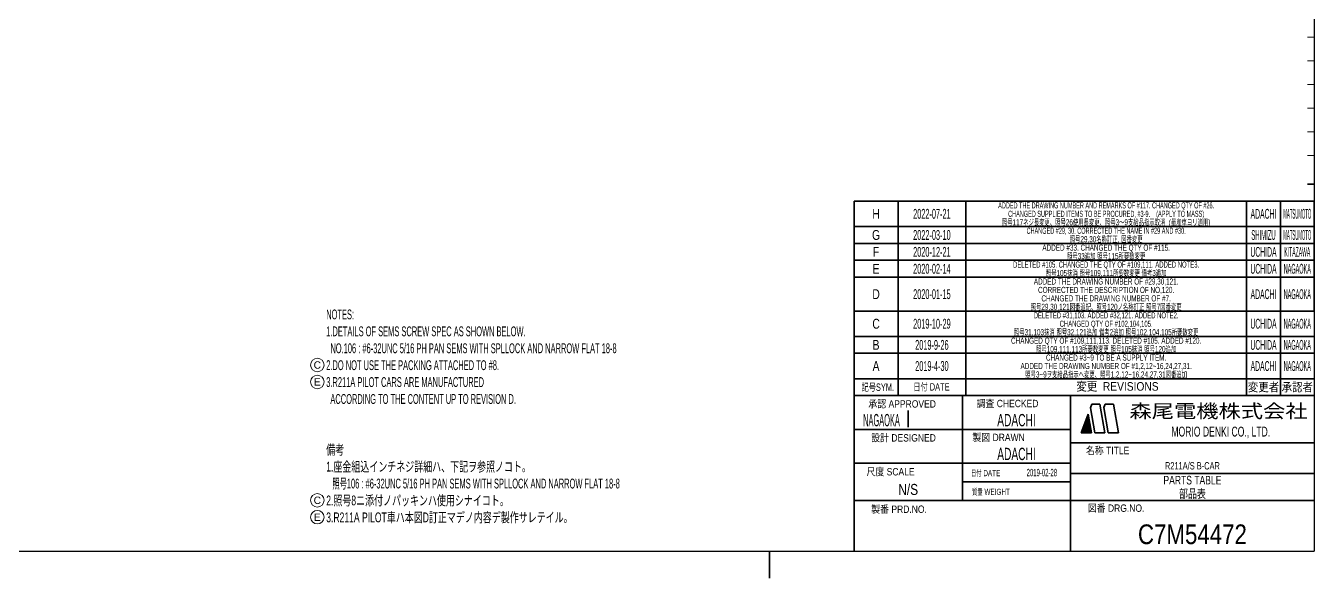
# Model space of a CAD drawing. Header units: millimetres. Extents: x 7 to 587, y 2 to 418.
# Drawn here: x 206.2 to 587, y 2 to 165.4 of the extents above; entities that cross this region are included whole.
import ezdxf
from ezdxf.enums import TextEntityAlignment as Align

# ---------------------------------------------------------------- set-up
doc = ezdxf.new("R2010")
doc.units = ezdxf.units.MM
for name, color, linetype in [('GR1_05', 7, 'Continuous'), ('図面枠C7M', 7, 'Continuous'), ('表題、部品表_01', 7, 'Continuous')]:
    doc.layers.add(name, color=color, linetype=linetype)
doc.styles.add('HG丸ｺﾞｼｯｸM-PRO', font='')
doc.styles.get('HG丸ｺﾞｼｯｸM-PRO').set_extended_font_data('HG丸ｺﾞｼｯｸM-PRO')

# ---------------------------------------------------------------- blocks, each defined once
blk = doc.blocks.new('BLKF026')
at = {"layer": '図面枠C7M', "color": 4, "linetype": 'Continuous', "lineweight": 13}
for p, q in [((519.506831, 48.749879), (520.3333, 49.576349)), ((519.58776, 48.97223), (520.312102, 49.696572)), ((519.668689, 49.19458), (520.290903, 49.816794)), ((519.749617, 49.41693), (520.269705, 49.937017)), ((519.830546, 49.63928), (520.248506, 50.05724)), ((519.911475, 49.861631), (520.227307, 50.177463)), ((519.992404, 50.083981), (520.206109, 50.297686)), ((520.073333, 50.306331), (520.18491, 50.417909)), ((520.154262, 50.528681), (520.163712, 50.538131)), ((518.157871, 44.996757), (520.693675, 47.532561)), ((518.211969, 45.192276), (520.672477, 47.652784)), ((518.292898, 45.414626), (520.651278, 47.773006)), ((518.299292, 44.996757), (520.714874, 47.412338)), ((518.373827, 45.636976), (520.63008, 47.893229)), ((518.440714, 44.996757), (520.736072, 47.292115)), ((518.454756, 45.859327), (520.608881, 48.013452)), ((518.535684, 46.081677), (520.587682, 48.133675)), ((518.582135, 44.996757), (520.757271, 47.171892)), ((518.616613, 46.304027), (520.566484, 48.253898)), ((518.697542, 46.526377), (520.545285, 48.374121)), ((518.723556, 44.996757), (520.778469, 47.051669)), ((518.778471, 46.748727), (520.524087, 48.494343)), ((518.8594, 46.971078), (520.502888, 48.614566)), ((518.864978, 44.996757), (520.799668, 46.931447)), ((518.940329, 47.193428), (520.48169, 48.734789)), ((519.006399, 44.996757), (520.820866, 46.811224)), ((519.021258, 47.415778), (520.460491, 48.855012)), ((519.102186, 47.638128), (520.439293, 48.975235)), ((519.147821, 44.996757), (520.842065, 46.691001)), ((519.183115, 47.860479), (520.418094, 49.095457)), ((519.264044, 48.082829), (520.396896, 49.21568)), ((519.289242, 44.996757), (520.863263, 46.570778)), ((519.344973, 48.305179), (520.375697, 49.335903)), ((519.425902, 48.527529), (520.354499, 49.456126)), ((519.430663, 44.996757), (520.884462, 46.450555)), ((519.572085, 44.996757), (520.90566, 46.330332)), ((519.713506, 44.996757), (520.926859, 46.21011)), ((519.854927, 44.996757), (520.948057, 46.089887)), ((519.996349, 44.996757), (520.969256, 45.969664)), ((520.13777, 44.996757), (520.990455, 45.849441)), ((520.279191, 44.996757), (521.011653, 45.729218)), ((520.420613, 44.996757), (521.032852, 45.608995)), ((520.562034, 44.996757), (521.05405, 45.488773)), ((520.703455, 44.996757), (521.075249, 45.36855)), ((520.844877, 44.996757), (521.096447, 45.248327)), ((520.986298, 44.996757), (521.117646, 45.128104)), ((521.12772, 44.996757), (521.138844, 45.007881))]:
    blk.add_line(p, q, dxfattribs=at)
blk = doc.blocks.new('BLKF023')
at = {"layer": '図面枠C7M', "color": 2, "linetype": 'Continuous', "lineweight": 25}
for p in [(587, 410), (7, 10)]:
    blk.add_line(p, (587, 10), dxfattribs=at)
at = {"layer": '図面枠C7M', "color": 4, "linetype": 'Continuous', "lineweight": 13}
for p, q in [((585, 162), (587, 162)), ((585, 155), (587, 155)), ((585, 148), (587, 148)), ((585, 141), (587, 141)), ((585, 134), (587, 134)), ((585, 127), (587, 127))]:
    blk.add_line(p, q, dxfattribs=at)
at = {"layer": '図面枠C7M', "color": 3, "linetype": 'Continuous', "lineweight": 35}
for p, q in [((587, 118.5), (585, 118.5)), ((587, 113.5), (585, 113.5)), ((587, 106), (585, 106)), ((587, 101), (585, 101)), ((587, 96), (585, 96)), ((451, 81), (587, 81)), ((451, 81), (451, 10)), ((464, 56), (464, 81)), ((484, 56), (484, 81)), ((567, 56), (567, 81)), ((577, 56), (577, 81)), ((451, 73.5), (587, 73.5)), ((451, 68.5), (587, 68.5)), ((451, 61), (587, 61)), ((451, 56), (587, 56)), ((483, 56), (483, 25)), ((515, 56), (515, 10)), ((520.84, 52.4), (521.23, 53.5)), ((521.23, 53.5), (523.64, 53.5)), ((525.14, 45), (523.64, 53.5)), ((525.18, 53.5), (524.82, 52.51)), ((525.18, 53.5), (527.64, 53.5)), ((529.14, 45), (527.64, 53.5)), ((467.01, 51.56), (467.01, 46.69)), ((518.14, 45), (520.16, 50.55)), ((521.14, 45), (520.16, 50.55)), ((522.14, 45), (520.84, 52.4)), ((526.14, 45), (524.82, 52.51)), ((451, 46), (515, 46)), ((515, 42), (587, 42)), ((518.14, 45), (521.14, 45)), ((522.14, 45), (525.14, 45)), ((526.14, 45), (529.14, 45)), ((451, 36), (515, 36)), ((483, 30.5), (515, 30.5)), ((515, 33), (587, 33)), ((451, 25), (587, 25)), ((426, 2), (426, 10))]:
    blk.add_line(p, q, dxfattribs=at)
at = {"layer": '図面枠C7M', "color": 4, "linetype": 'Continuous', "lineweight": 13}
blk.add_blockref('BLKF026', (0, 0), dxfattribs=at)
at = {"layer": '図面枠C7M', "color": 4, "linetype": 'Continuous', "lineweight": 13, "style": 'HG丸ｺﾞｼｯｸM-PRO'}
for s, height, width, p in [('記号SYM.', 2.182, 0.69227, (458.03, 58.49)), ('日付 DATE', 2.182, 0.692507, (473.87, 58.58)), ('変更  REVISIONS', 2.5455, 0.887352, (528.85, 58.72)), ('変更者', 2.545, 0.887717, (572, 58.5)), ('承認者', 2.545, 0.887717, (582, 58.5)), ('承認 APPROVED', 2.1818, 0.863151, (465.21, 53.54)), ('調査 CHECKED', 2.182, 0.863174, (496.34, 53.67)), ('設計 DESIGNED', 2.1818, 0.862613, (465.61, 43.51)), ('製図 DRAWN', 2.182, 0.863099, (493.7, 43.65)), ('名称 TITLE', 2.182, 0.862489, (525.93, 39.77)), ('尺度 SCALE', 2.182, 0.862581, (461.78, 33.49)), ('日付 DATE', 1.818, 0.618255, (489.88, 33.09)), ('質量 WEIGHT', 1.818, 0.618812, (491.46, 27.55)), ('製番 PRD.NO.', 2.182, 0.863299, (464.29, 22.41)), ('図番 DRG.NO.', 2.182, 0.863083, (528.44, 22.73))]:
    blk.add_text(s, height=height, dxfattribs=dict(at, width=width)).set_placement(p, align=Align.MIDDLE_CENTER)
at = {"layer": '図面枠C7M', "color": 2, "linetype": 'Continuous', "lineweight": 25, "style": 'HG丸ｺﾞｼｯｸM-PRO', "width": 1.206081}
blk.add_text('森尾電機株式会社', height=4, dxfattribs=at).set_placement((558.72, 51.43), align=Align.MIDDLE_CENTER)
at = {"layer": '図面枠C7M', "color": 3, "linetype": 'Continuous', "lineweight": 35, "style": 'HG丸ｺﾞｼｯｸM-PRO', "width": 0.652197}
blk.add_text('MORIO DENKI CO., LTD.', height=2.9091, dxfattribs=at).set_placement((559.38, 45.36), align=Align.MIDDLE_CENTER)
blk = doc.blocks.new('BLKF157')
at = {"layer": 'GR1_05', "color": 4, "linetype": 'Continuous', "lineweight": 13}
blk.add_circle((292.37, 65.05), 2, dxfattribs=at)
at = {"layer": 'GR1_05', "color": 4, "linetype": 'Continuous', "lineweight": 13, "style": 'HG丸ｺﾞｼｯｸM-PRO', "width": 1.042931}
blk.add_text('C', height=2.18, dxfattribs=at).set_placement((292.37, 65.05), align=Align.MIDDLE_CENTER)
blk = doc.blocks.new('BLKF158')
at = {"layer": 'GR1_05', "color": 4, "linetype": 'Continuous', "lineweight": 13}
blk.add_circle((292.37, 25.05), 2, dxfattribs=at)
at = {"layer": 'GR1_05', "color": 4, "linetype": 'Continuous', "lineweight": 13, "style": 'HG丸ｺﾞｼｯｸM-PRO', "width": 1.042931}
blk.add_text('C', height=2.18, dxfattribs=at).set_placement((292.37, 25.05), align=Align.MIDDLE_CENTER)
blk = doc.blocks.new('BLKF163')
at = {"layer": '図面枠C7M', "color": 3, "linetype": 'Continuous', "lineweight": 35}
for p, q in [((451, 91), (587, 91)), ((451, 91), (451, 81)), ((464, 91), (464, 81)), ((484, 91), (484, 81)), ((567, 91), (567, 81)), ((577, 91), (577, 81)), ((587, 91), (587, 81)), ((451, 81), (587, 81))]:
    blk.add_line(p, q, dxfattribs=at)
blk = doc.blocks.new('BLKF162')
at = {"layer": '図面枠C7M', "color": 3, "linetype": 'Continuous', "lineweight": 35}
blk.add_blockref('BLKF163', (0, 0), dxfattribs=at)
blk = doc.blocks.new('BLKF169')
at = {"layer": 'GR1_05', "color": 4, "linetype": 'Continuous', "lineweight": 13}
blk.add_circle((292.37, 60.05), 2, dxfattribs=at)
at = {"layer": 'GR1_05', "color": 4, "linetype": 'Continuous', "lineweight": 13, "style": 'HG丸ｺﾞｼｯｸM-PRO', "width": 1.04259}
blk.add_text('E', height=2.18, dxfattribs=at).set_placement((292.37, 60.05), align=Align.MIDDLE_CENTER)
blk = doc.blocks.new('BLKF170')
at = {"layer": 'GR1_05', "color": 4, "linetype": 'Continuous', "lineweight": 13}
blk.add_circle((292.37, 20.05), 2, dxfattribs=at)
at = {"layer": 'GR1_05', "color": 4, "linetype": 'Continuous', "lineweight": 13, "style": 'HG丸ｺﾞｼｯｸM-PRO', "width": 1.04259}
blk.add_text('E', height=2.18, dxfattribs=at).set_placement((292.37, 20.05), align=Align.MIDDLE_CENTER)
blk = doc.blocks.new('BLKF172')
at = {"layer": '図面枠C7M', "color": 3, "linetype": 'Continuous', "lineweight": 35}
for p, q in [((451, 96), (587, 96)), ((451, 96), (451, 91)), ((464, 96), (464, 91)), ((484, 96), (484, 91)), ((567, 96), (567, 91)), ((577, 96), (577, 91)), ((587, 96), (587, 91)), ((451, 91), (587, 91))]:
    blk.add_line(p, q, dxfattribs=at)
blk = doc.blocks.new('BLKF171')
at = {"layer": '図面枠C7M', "color": 3, "linetype": 'Continuous', "lineweight": 35}
blk.add_blockref('BLKF172', (0, 0), dxfattribs=at)
blk = doc.blocks.new('BLKF181')
at = {"layer": '図面枠C7M', "color": 3, "linetype": 'Continuous', "lineweight": 35}
for p, q in [((451, 101), (587, 101)), ((451, 101), (451, 96)), ((464, 101), (464, 96)), ((484, 101), (484, 96)), ((567, 101), (567, 96)), ((577, 101), (577, 96)), ((587, 101), (587, 96)), ((451, 96), (587, 96))]:
    blk.add_line(p, q, dxfattribs=at)
blk = doc.blocks.new('BLKF180')
at = {"layer": '図面枠C7M', "color": 3, "linetype": 'Continuous', "lineweight": 35}
blk.add_blockref('BLKF181', (0, 0), dxfattribs=at)
at = {"layer": '図面枠C7M', "color": 4, "linetype": 'Continuous', "lineweight": 13, "style": 'HG丸ｺﾞｼｯｸM-PRO'}
for s, height, width, p in [('F', 2.91, 0.783156, (457.5, 98.5)), ('2020-12-21', 2.909, 0.488281, (474, 98.5)), ('ADDED #33. CHANGED THE QTY OF #115.', 1.8182, 0.618374, (525.5, 99.75)), ('UCHIDA', 2.909, 0.415827, (572, 98.5)), ('KITAZAWA', 2.909, 0.308644, (582, 98.5))]:
    blk.add_text(s, height=height, dxfattribs=dict(at, width=width)).set_placement(p, align=Align.MIDDLE_CENTER)
blk = doc.blocks.new('BLKF185')
at = {"layer": '図面枠C7M', "color": 3, "linetype": 'Continuous', "lineweight": 35}
for p, q in [((451, 106), (587, 106)), ((451, 106), (451, 101)), ((464, 106), (464, 101)), ((484, 106), (484, 101)), ((567, 106), (567, 101)), ((577, 106), (577, 101)), ((587, 106), (587, 101)), ((451, 101), (587, 101))]:
    blk.add_line(p, q, dxfattribs=at)
blk = doc.blocks.new('BLKF184')
at = {"layer": '図面枠C7M', "color": 3, "linetype": 'Continuous', "lineweight": 35}
blk.add_blockref('BLKF185', (0, 0), dxfattribs=at)
at = {"layer": '図面枠C7M', "color": 4, "linetype": 'Continuous', "lineweight": 13, "style": 'HG丸ｺﾞｼｯｸM-PRO'}
for s, height, width, p in [('G', 2.91, 0.783387, (457.5, 103.5)), ('2022-03-10', 2.909, 0.488281, (474, 103.5)), ('CHANGED #29, 30. CORRECTED THE NAME IN #29 AND #30.', 1.8182, 0.537609, (525.5, 104.75)), ('SHIMIZU', 2.909, 0.359252, (572, 103.5)), ('MATSUMOTO', 2.909, 0.26157, (582, 103.5))]:
    blk.add_text(s, height=height, dxfattribs=dict(at, width=width)).set_placement(p, align=Align.MIDDLE_CENTER)
blk = doc.blocks.new('BLKF200')
at = {"layer": '図面枠C7M', "color": 3, "linetype": 'Continuous', "lineweight": 35}
for p, q in [((451, 113.5), (587, 113.5)), ((451, 113.5), (451, 106)), ((464, 113.5), (464, 106)), ((484, 113.5), (484, 106)), ((567, 113.5), (567, 106)), ((577, 113.5), (577, 106)), ((587, 113.5), (587, 106)), ((451, 106), (587, 106))]:
    blk.add_line(p, q, dxfattribs=at)
blk = doc.blocks.new('BLKF199')
at = {"layer": '図面枠C7M', "color": 3, "linetype": 'Continuous', "lineweight": 35}
blk.add_blockref('BLKF200', (0, 0), dxfattribs=at)
at = {"layer": '図面枠C7M', "color": 4, "linetype": 'Continuous', "lineweight": 13, "style": 'HG丸ｺﾞｼｯｸM-PRO'}
for s, height, width, p in [('H', 2.91, 0.781614, (457.5, 109.75)), ('2022-07-21', 2.909, 0.488281, (474, 109.75)), ('ADDED THE DRAWING NUMBER AND REMARKS OF #117. CHANGED QTY OF #26.', 1.8182, 0.537615, (525.5, 112.25)), ('ADACHI', 2.909, 0.415454, (572, 109.75)), ('MATSUMOTO', 2.909, 0.26157, (582, 109.75))]:
    blk.add_text(s, height=height, dxfattribs=dict(at, width=width)).set_placement(p, align=Align.MIDDLE_CENTER)

msp = doc.modelspace()

# ---------------------------------------------------------------- block references
at = {"layer": 'GR1_05', "color": 4, "linetype": 'Continuous', "lineweight": 13}
for name in ['BLKF157', 'BLKF169', 'BLKF158', 'BLKF170']:
    msp.add_blockref(name, (0, 0), dxfattribs=at)
at = {"layer": '図面枠C7M', "color": 4, "linetype": 'Continuous', "lineweight": 13}
for name in ['BLKF023', 'BLKF199', 'BLKF184', 'BLKF180']:
    msp.add_blockref(name, (0, 0), dxfattribs=at)
at = {"layer": '図面枠C7M', "color": 3, "linetype": 'Continuous', "lineweight": 35}
for name in ['BLKF171', 'BLKF162']:
    msp.add_blockref(name, (0, 0), dxfattribs=at)

# ---------------------------------------------------------------- texts
at = {"layer": '図面枠C7M', "color": 4, "linetype": 'Continuous', "lineweight": 13, "style": 'HG丸ｺﾞｼｯｸM-PRO'}
for s, width, p in [('CHANGED SUPPLIED ITEMS TO BE PROCURED, #3-9.\u3000 (APPLY TO MASS)', 0.537418, (525.5, 109.75)), ('照号29,30名称訂正, 図番変更', 0.61876, (525.5, 102.25)), ('照号33追加 照号115所要数変更', 0.619075, (525.5, 97.25))]:
    msp.add_text(s, height=1.8182, dxfattribs=dict(at, width=width)).set_placement(p, align=Align.MIDDLE_CENTER)
at = {"layer": '図面枠C7M', "color": 3, "linetype": 'Continuous', "lineweight": 35, "style": 'HG丸ｺﾞｼｯｸM-PRO'}
for s, height, width, p in [('照号117ネジ長変更、照号26使用長変更、照号3～9支給品指示取消  (量産車ヨリ適用)', 1.8182, 0.619069, (525.5, 107.25)), ('DELETED #105. CHANGED THE QTY OF #109,111. ADDED NOTE3.', 1.8182, 0.577445, (525.5, 94.75)), ('E', 2.91, 0.784871, (457.5, 93.5)), ('2020-02-14', 2.909, 0.488281, (474, 93.5)), ('照号105抹消 照号109,111所要数変更 備考3追加', 1.8182, 0.619029, (525.5, 92.25)), ('UCHIDA', 2.909, 0.415827, (572, 93.5)), ('NAGAOKA', 2.909, 0.334453, (582, 93.5)), ('ADDED THE DRAWING NUMBER OF #29,30,121.', 1.8182, 0.618695, (525.5, 89.75)), ('CORRECTED THE DESCRIPTION OF NO,120.', 1.8182, 0.61883, (525.5, 87.25)), ('D', 2.91, 0.784656, (457.5, 86)), ('2020-01-15', 2.909, 0.488281, (474, 86)), ('CHANGED THE DRAWING NUMBER OF #7.', 1.8182, 0.618871, (525.5, 84.75)), ('ADACHI', 2.909, 0.415454, (572, 86)), ('NAGAOKA', 2.909, 0.334453, (582, 86)), ('照号29,30,121図番追記、照号120ノ名称訂正 照号7図番変更', 1.8182, 0.619043, (525.5, 82.25)), ('DELETED #31,103. ADDED #32,121. ADDED NOTE2.', 1.8182, 0.577332, (525.5, 79.75)), ('C', 2.91, 0.782198, (457.5, 77.25)), ('2019-10-29', 2.909, 0.488281, (474, 77.25)), ('CHANGED QTY OF #102,104,105.', 1.8182, 0.576934, (525.5, 77.25)), ('UCHIDA', 2.909, 0.415827, (572, 77.25)), ('NAGAOKA', 2.909, 0.334453, (582, 77.25)), ('B', 2.91, 0.78204, (457.5, 71)), ('2019-9-26', 2.909, 0.488281, (474, 71)), ('照号31,103抹消 照号32,121追加 備考2追加 照号102,104,105所要数変更', 1.8182, 0.619, (525.5, 74.75)), ('CHANGED QTY OF #109,111,113. DELETED #105. ADDED #120.', 1.8182, 0.618487, (525.5, 72.25)), ('UCHIDA', 2.909, 0.415827, (572, 71)), ('NAGAOKA', 2.909, 0.334453, (582, 71)), ('照号109,111,113所要数変更 照号105抹消 照号120追加', 1.8182, 0.619085, (525.5, 69.75)), ('A', 2.91, 0.782973, (457.5, 64.75)), ('2019-4-30', 2.909, 0.488281, (474, 64.75)), ('ADDED THE DRAWING NUMBER OF #1,2,12~16,24,27,31.', 1.8182, 0.618609, (525.5, 64.75)), ('CHANGED #3~9 TO BE A SUPPLY ITEM.', 1.8182, 0.618218, (525.5, 67.25)), ('ADACHI', 2.909, 0.415454, (572, 64.75)), ('NAGAOKA', 2.909, 0.334453, (582, 64.75)), ('照号3~9ヲ支給品指示ヘ変更、照号1,2,12~16,24,27,31図番追加', 1.8182, 0.61886, (525.5, 62.25)), ('NAGAOKA', 3.636, 0.414524, (459.11, 48.75)), ('ADACHI', 3.636, 0.619335, (499, 48.75)), ('ADACHI', 3.636, 0.619335, (499, 38.75)), ('2019-02-28', 2.182, 0.482412, (506.5, 33.25)), ('R211A/S B-CAR', 2.1818, 0.692293, (551, 35.25)), ('PARTS TABLE', 2.5455, 0.742213, (551, 31)), ('N/S', 3.273, 0.805664, (467, 28.25)), ('部品表', 2.545, 0.741121, (551, 27)), ('C7M54472', 5.818, 0.846013, (551, 15))]:
    msp.add_text(s, height=height, dxfattribs=dict(at, width=width)).set_placement(p, align=Align.MIDDLE_CENTER)
at = {"layer": '表題、部品表_01', "color": 3, "linetype": 'Continuous', "lineweight": 35, "style": 'HG丸ｺﾞｼｯｸM-PRO'}
for s, height, width, p in [('NOTES:', 2.909, 0.521723, (295, 80)), ('1.DETAILS OF SEMS SCREW SPEC AS SHOWN BELOW.', 2.9091, 0.522488, (295, 75)), ('  NO.106 : #6-32UNC 5/16 PH PAN SEMS WITH SPLLOCK AND NARROW FLAT 18-8', 2.9091, 0.522562, (295, 70)), ('2.DO NOT USE THE PACKING ATTACHED TO #8.', 2.9091, 0.522463, (295, 65)), ('3.R211A PILOT CARS ARE MANUFACTURED', 2.9091, 0.522303, (295, 60)), ('  ACCORDING TO THE CONTENT UP TO REVISION D. ', 2.9091, 0.522222, (295, 55)), ('備考', 2.909, 0.651535, (295, 40)), ('1.座金組込インチネジ詳細ハ、下記ヲ参照ノコト。', 2.9091, 0.651558, (295, 35)), ('   照号106 : #6-32UNC 5/16 PH PAN SEMS WITH SPLLOCK AND NARROW FLAT 18-8', 2.9091, 0.522554, (295, 30)), ('2.照号8ニ添付ノパッキンハ使用シナイコト。', 2.9091, 0.651608, (295, 25)), ('3.R211A PILOT車ハ本図D訂正マデノ内容デ製作サレテイル。', 2.9091, 0.651791, (295, 20))]:
    msp.add_text(s, height=height, dxfattribs=dict(at, width=width)).set_placement(p, align=Align.MIDDLE_LEFT)

doc.saveas('drawing.dxf')
